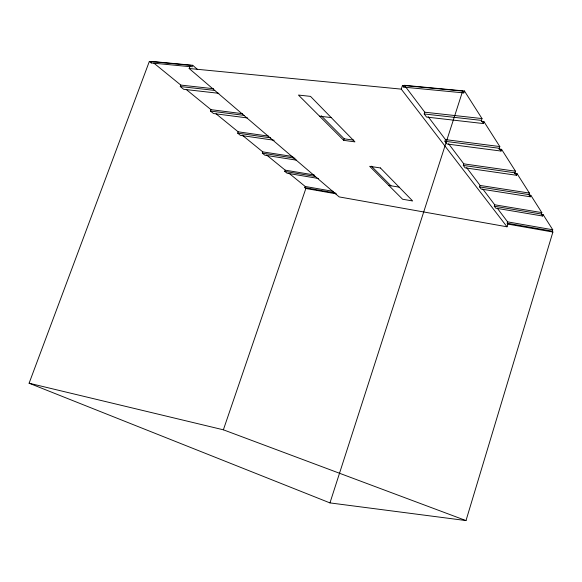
<?xml version="1.0" encoding="UTF-8"?>
<svg xmlns="http://www.w3.org/2000/svg" width="582" height="582" viewBox="0 0 582 582"><rect width="100%" height="100%" fill="white"/><g stroke="black" fill="none" stroke-linecap="round" stroke-linejoin="round"><path stroke-width="0.87" d="M190.35 66.712L151.225 62.958L151.8 61.43L192.707 65.293L192.125 66.879L190.307 65.308L149.341 61.43L29.1 383.218L329.958 502.906L466 520.57L552.9 232.036L552.333 231.149L552.747 229.759L543.086 214.576L541.318 214.278M482.82 189.055L494.715 204.806L494.278 206.224L495.755 208.174L542.65 216.024L543.086 214.576M542.65 216.024L541.391 214.06L541.835 212.605L530.806 195.268L529.016 194.992M530.806 195.268L530.333 196.796L528.936 194.606L529.402 193.071L517.063 173.669L514.401 173.291M552.9 232.036L507.853 224.099L507.184 223.212L507.599 221.866L497.283 208.203M190.307 65.308L189.143 68.494L339.175 196.912L507.017 226.798L507.853 224.099M517.063 173.669L516.561 175.284L514.99 172.825L515.492 171.203L501.582 149.348L498.883 148.999M501.582 149.348L501.051 151.058L499.269 148.279L499.807 146.555L484.02 121.747L481.314 121.442M530.333 196.796L481.278 189.106L479.626 186.938L480.099 185.454L466.699 167.711M404.446 85.299L424.773 112.202L424.198 113.963L426.548 117.062L483.446 123.566L481.416 120.394L481.998 118.568L464.436 90.967L404.446 85.299L403.835 87.154L463.81 92.902L464.436 90.967M483.446 123.566L484.02 121.747M516.561 175.284L465.127 167.849L463.287 165.426L463.789 163.862L448.627 143.79M501.051 151.058L447.012 144.001L444.939 141.273L445.477 139.615L428.199 116.742M329.958 502.906L462.654 91.09L402.497 85.394L401.253 89.133L507.017 226.798M343.7 140.335L298.45 95.062L310.512 96.379L354.94 141.877L343.7 140.335L344.209 138.829L321.3 115.803M336.483 193.893L305.856 188.495L304.801 187.644L305.208 186.473L288.832 173.123M29.1 383.218L223.372 429.807L305.856 188.495M318.623 178.514L287.05 173.225L284.758 171.37L285.18 170.155L266.643 155.038M296.58 160.166L264.825 155.19L262.322 153.153L262.766 151.88L242.265 135.17M274.173 140.255L240.424 135.38L237.674 133.14L238.147 131.808L216.082 113.825M247.51 117.964L213.514 113.526L210.466 111.053L210.968 109.656L186.313 89.563M218.847 93.316L183.672 89.301L180.275 86.543L180.813 85.081L153.874 63.118M189.143 68.494L401.253 89.133M180.813 85.081L213.558 88.719M424.773 112.202L481.998 118.568M180.275 86.543L214.787 90.421M424.198 113.963L481.416 120.394M319.54 116.167L331.231 117.593M210.968 109.656L242.388 113.672M445.477 139.615L499.807 146.555M210.466 111.053L244.571 115.447M444.939 141.273L499.269 148.279M344.209 138.829L353.718 140.124M238.147 131.808L268.44 136.115M463.789 163.862L515.492 171.203M237.674 133.14L270.637 137.861M463.287 165.426L514.99 172.825M262.766 151.88L292.862 156.529M480.099 185.454L529.402 193.071M262.322 153.153L295.067 158.246M479.626 186.938L528.936 194.606M388.791 185.432L399.128 187.128M494.715 204.806L541.835 212.605M285.18 170.155L314.222 174.956M284.758 171.37L315.56 176.492M494.278 206.224L541.391 214.06M305.208 186.473L333.253 191.376M507.599 221.866L552.747 229.759M304.801 187.644L335.479 193.035M507.184 223.212L552.333 231.149M223.372 429.807L466 520.57M149.341 61.43L151.225 62.958M192.707 65.293L197.48 69.425M371.403 166.168L391.002 185.862M402.497 85.394L403.835 87.154M462.654 91.09L463.81 92.902M380.402 167.951L369.672 166.306L402.584 199.233L412.638 200.965L380.402 167.951"/></g></svg>
